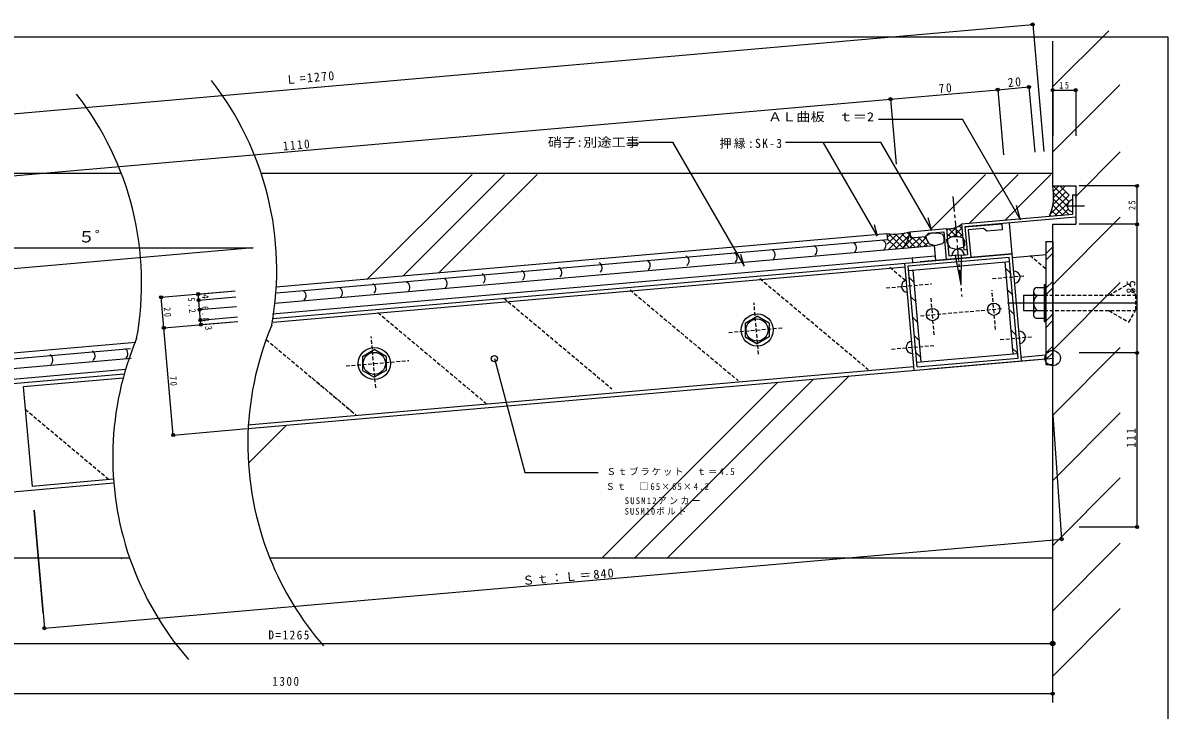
# Model space of a CAD drawing. Units: millimetres at full size, sheet at 1:2. Extents: x -550 to 568, y -396 to 411.
# Drawn here: x -177 to 568, y -36 to 411 of the extents above; entities that cross this region are included whole.
import ezdxf
from ezdxf.enums import TextEntityAlignment as Align

# ---------------------------------------------------------------- set-up
doc = ezdxf.new("R2010")
doc.units = ezdxf.units.MM
doc.header["$LTSCALE"] = 2
doc.header["$PDMODE"] = 32
doc.header["$PDSIZE"] = 1
doc.linetypes.add('CHAIN1', pattern=[8, 5, -1, 1, -1])
doc.linetypes.add('DASHED1', pattern=[1.8, 1.2, -0.6])
doc.layers.add('0-0', color=134, linetype='Continuous')
doc.layers.add('1-0', color=5, linetype='Continuous')
doc.styles.add('ＭＳ ゴシック', font='')
doc.styles.get('ＭＳ ゴシック').set_extended_font_data('MS Gothic')

msp = doc.modelspace()

# ---------------------------------------------------------------- linework, layer by layer
at = {"layer": '0-0'}
for p, q in [((568, 402), (-550, 402)), ((568, -396), (568, 402))]:
    msp.add_line(p, q, dxfattribs=at)
at = {"layer": '1-0', "color": 4}
for p, q in [((-465.709, 327.516), (479.955, 410.251)), ((479.955, 410.251), (487.181, 327.654)), ((387.386, 361.685), (457.119, 367.786)), ((457.119, 367.786), (477.479, 369.568)), ((457.119, 367.786), (460.832, 325.349)), ((477.479, 369.568), (481.192, 327.13)), ((492.963, 367.49), (492.963, 337.719)), ((492.963, 367.49), (507.912, 367.49)), ((507.912, 367.49), (507.912, 337.719)), ((-392.462, 293.458), (387.386, 361.685)), ((387.386, 361.685), (391.098, 319.248)), ((547.793, 305.228), (510.036, 305.228)), ((547.793, 280.228), (547.793, 305.228)), ((547.793, 280.228), (510.036, 280.228)), ((547.793, 280.228), (510.036, 280.228)), ((547.793, 196.582), (547.793, 280.228)), ((-87.099, 232.762), (-38.96, 236.974)), ((-85.356, 212.838), (-87.099, 232.762)), ((-63.014, 234.869), (-38.96, 236.974)), ((-62.665, 230.885), (-63.014, 234.869)), ((-62.665, 230.885), (-38.611, 232.989)), ((-62.125, 224.708), (-62.665, 230.885)), ((-62.125, 224.708), (-38.071, 226.813)), ((-61.532, 217.934), (-62.125, 224.708)), ((-85.356, 212.838), (-37.217, 217.05)), ((-61.532, 217.934), (-37.478, 220.039)), ((-61.271, 214.946), (-61.532, 217.934)), ((-61.271, 214.946), (-37.217, 217.05)), ((-79.255, 143.105), (-85.356, 212.838)), ((547.793, 196.582), (510.036, 196.582)), ((547.793, 83.275), (547.793, 196.582)), ((-79.255, 143.105), (-31.116, 147.316)), ((-163.932, 27.459), (-169.768, 94.166)), ((547.793, 83.275), (510.036, 83.275)), ((492.912, -25.116), (492.912, 40.186)), ((492.912, 28.003), (492.912, 30.932)), ((492.912, -25.116), (492.912, 26.085)), ((-444.341, 7.535), (492.912, 7.535)), ((-479.341, -25.116), (492.912, -25.116))]:
    msp.add_line(p, q, dxfattribs=at)
at = {"layer": '1-0', "color": 7}
for p, q in [((529.461, 406.172), (492.626, 369.338)), ((536.636, 370.921), (492.626, 326.911)), ((379.556, 348.699), (434.143, 348.699)), ((472.029, 283.079), (434.143, 348.699)), ((245.57, 333.533), (223.714, 333.533)), ((381.29, 333.533), (340.925, 333.533)), ((378.984, 272.408), (343.873, 333.221)), ((413.967, 276.637), (381.321, 333.181)), ((536.922, 327.317), (507.489, 297.885)), ((115.136, 312.673), (46.954, 244.49)), ((136.349, 312.673), (70.201, 246.524)), ((157.562, 312.673), (93.448, 248.558)), ((449.183, 312.673), (413.667, 277.157)), ((470.396, 312.673), (438.475, 280.752)), ((491.609, 312.673), (461.722, 282.786)), ((503.585, 299.158), (491.556, 287.129)), ((501.464, 301.279), (493.045, 292.861)), ((493.273, 305.228), (503.35, 295.151)), ((496.927, 305.228), (493.404, 301.705)), ((493.473, 300.785), (501.229, 293.029)), ((501.169, 305.228), (493.519, 297.578)), ((497.516, 305.228), (503.585, 299.158)), ((471.985, 283.013), (469.463, 292.425)), ((493.026, 292.747), (499.799, 285.974)), ((493.471, 296.544), (503.532, 286.483)), ((503.585, 294.916), (494.306, 285.636)), ((413.967, 276.637), (411.889, 284.391)), ((491.178, 286.11), (491.865, 285.423)), ((492.241, 289.289), (495.766, 285.764)), ((536.922, 284.891), (492.912, 240.881)), ((503.052, 290.139), (498.955, 286.043)), ((378.984, 272.408), (376.969, 279.927)), ((424.982, 277.369), (423.962, 276.35)), ((430.061, 278.206), (424.205, 272.35)), ((425.371, 277.359), (430.331, 272.399)), ((433.875, 277.778), (428.473, 272.375)), ((429.095, 277.877), (434.324, 272.648)), ((432.04, 279.175), (433.917, 277.298)), ((391.864, 273.95), (385.165, 267.251)), ((387.574, 273.902), (385.232, 271.561)), ((385.302, 270.759), (391.652, 264.409)), ((396.752, 274.595), (386.211, 264.055)), ((386.325, 273.979), (395.554, 264.75)), ((390.658, 273.888), (399.455, 265.091)), ((400.102, 273.703), (390.727, 264.328)), ((394.562, 274.227), (403.356, 265.433)), ((402.197, 271.555), (395.376, 264.734)), ((398.136, 274.896), (407.258, 265.774)), ((406.846, 271.962), (400.026, 265.141)), ((410.701, 271.574), (404.675, 265.548)), ((405.436, 271.838), (411.159, 266.115)), ((412.018, 268.648), (409.325, 265.955)), ((409.337, 272.18), (410.979, 270.538)), ((424.137, 274.35), (426.621, 271.866)), ((434.217, 273.876), (432.465, 272.124)), ((466.67, 258.625), (488.586, 260.542)), ((-14.202, 216.554), (396.936, 252.524)), ((482.912, 239.07), (487.412, 239.07)), ((482.912, 239.07), (488.412, 239.07)), ((487.412, 241.07), (487.412, 217.07)), ((487.412, 241.07), (488.312, 241.07)), ((488.312, 241.07), (488.312, 217.07)), ((536.922, 242.465), (492.912, 198.455)), ((473.913, 234.07), (487.412, 234.07)), ((480.412, 236.54), (480.412, 222.137)), ((463.493, 229.07), (548.148, 229.07)), ((482.912, 219.07), (487.412, 219.07)), ((487.412, 217.07), (488.312, 217.07)), ((472.335, 193.872), (488.194, 195.26)), ((536.922, 200.038), (492.912, 156.029)), ((-30.687, 149.863), (402.601, 187.771)), ((-111.871, 180.12), (-176.792, 174.441)), ((337.269, 179.546), (220.998, 63.275)), ((360.516, 181.58), (242.211, 63.275)), ((-176.792, 174.441), (-171.127, 109.688)), ((314.022, 177.512), (199.785, 63.275)), ((536.922, 157.612), (492.912, 113.602)), ((-5.558, 149.552), (-30.323, 124.787)), ((492.912, 156.029), (498.756, 75.398)), ((-118.118, 114.326), (-171.127, 109.688)), ((536.922, 115.185), (492.912, 71.176)), ((-163.061, 17.497), (498.756, 75.398)), ((536.922, 72.759), (492.912, 28.749)), ((-113.048, 63.275), (-113.651, 62.673)), ((536.922, 30.333), (492.912, -13.677))]:
    msp.add_line(p, q, dxfattribs=at)
at = {"layer": '1-0', "color": 1}
for p, q in [((492.912, 305.228), (492.912, 399.349)), ((-113.027, 313.275), (-479.341, 313.275)), ((492.912, 313.275), (-21.99, 313.275)), ((492.912, -25.116), (492.912, 280.228)), ((492.963, 280.228), (507.912, 280.228)), ((-479.341, 63.275), (-107.922, 63.275)), ((-107.922, 63.275), (-107.665, 63.275)), ((-16.489, 63.275), (492.912, 63.275)), ((-16.489, 63.275), (-4.277, 63.275)), ((492.912, -30.768), (492.912, 44.832))]:
    msp.add_line(p, q, dxfattribs=at)
at = {"layer": '1-0', "linetype": 'CHAIN1'}
msp.add_line((428.054, 298.418), (433.759, 233.213), dxfattribs=at)
at = {"layer": '1-0'}
for p, q in [((505.912, 299.462), (507.923, 299.462)), ((505.912, 299.462), (505.912, 286.652)), ((501.666, 292.189), (513.565, 292.189)), ((505.717, 296.274), (505.717, 288.461)), ((505.912, 286.652), (433.652, 280.33)), ((507.912, 284.819), (435.819, 278.512)), ((433.652, 280.33), (435.134, 263.394)), ((435.819, 278.512), (459.728, 280.603)), ((435.819, 278.512), (437.388, 260.58)), ((437.986, 276.694), (439.554, 258.762)), ((460.076, 276.619), (450.114, 275.747)), ((459.728, 280.603), (460.076, 276.619)), ((472.553, 191.382), (464.709, 281.039)), ((385.013, 274.067), (-12.234, 239.312)), ((385.362, 270.082), (-11.885, 235.327)), ((385.013, 274.067), (385.362, 270.082)), ((422.047, 275.299), (423.615, 257.368)), ((488.412, 269.07), (492.912, 269.07)), ((-14.42, 219.045), (466.452, 261.115)), ((-13.085, 228.999), (415.788, 266.52)), ((466.452, 261.115), (406.68, 255.886)), ((415.788, 266.52), (416.642, 256.758)), ((437.126, 263.569), (435.134, 263.394)), ((492.912, 265.661), (488.371, 261.119)), ((492.912, 261.418), (488.412, 256.918)), ((-14.682, 222.033), (416.38, 259.746)), ((402.819, 185.281), (396.718, 255.014)), ((398.885, 253.196), (464.634, 258.949)), ((399.146, 250.208), (464.895, 255.96)), ((401.438, 258.439), (401.699, 255.45)), ((431.585, 258.065), (423.615, 257.368)), ((431.411, 260.057), (425.433, 259.534)), ((431.411, 260.057), (426.728, 259.648)), ((429.418, 259.883), (433.067, 241.13)), ((431.411, 260.057), (437.388, 260.58)), ((431.411, 260.057), (436.093, 260.467)), ((431.585, 258.065), (439.554, 258.762)), ((433.403, 260.232), (433.067, 241.13)), ((467.136, 195.927), (461.906, 255.699)), ((470.386, 193.2), (464.634, 258.949)), ((404.637, 187.447), (398.885, 253.196)), ((407.364, 190.698), (402.135, 250.469)), ((462.545, 251.282), (465.846, 247.982)), ((399.553, 245.562), (402.853, 242.262)), ((493.176, 243.334), (488.634, 238.793)), ((493.176, 239.092), (488.676, 234.592)), ((400.721, 233.121), (404.021, 229.821)), ((463.705, 237.372), (467.005, 234.072)), ((464.864, 224.62), (468.164, 221.32)), ((292.82, 215.977), (300.62, 220.48)), ((308.42, 215.977), (300.62, 220.48)), ((401.494, 219.984), (404.794, 216.683)), ((492.889, 217.429), (488.389, 212.929)), ((488.799, 217.583), (488.412, 217.196)), ((490.955, 219.738), (488.66, 217.443)), ((492.889, 221.672), (490.955, 219.738)), ((308.42, 215.977), (308.42, 206.97)), ((466.023, 211.096), (469.323, 207.796)), ((-103.499, 203.439), (-458.245, 172.403)), ((308.42, 206.97), (300.62, 202.467)), ((403.039, 207.619), (406.339, 204.318)), ((-107.086, 199.11), (-457.897, 168.418)), ((43.771, 194.188), (51.571, 198.691)), ((59.371, 194.188), (51.571, 198.691)), ((59.371, 194.188), (59.371, 185.181)), ((403.812, 196.799), (407.112, 193.499)), ((404.376, 190.436), (470.124, 196.188)), ((466.41, 199.89), (469.71, 196.59)), ((492.997, 200.91), (488.456, 196.368)), ((492.997, 196.667), (488.497, 192.167)), ((-106.546, 192.933), (-457.912, 162.193)), ((-30.469, 147.373), (493.437, 193.209)), ((404.637, 187.447), (470.386, 193.2)), ((412.781, 186.152), (482.515, 192.253)), ((-110.272, 185.781), (-457.214, 155.428)), ((-111.167, 182.692), (-450.442, 153.009)), ((59.371, 185.181), (51.571, 180.678)), ((-117.924, 111.833), (-444.341, 83.275))]:
    msp.add_line(p, q, dxfattribs=at)
at = {"layer": '1-0', "color": 7, "linetype": 'DASHED1'}
for p, q in [((478.167, 260.041), (488.89, 251.043)), ((387.02, 252.305), (397.742, 243.307)), ((302.49, 244.909), (372.907, 185.822)), ((529.466, 234.07), (542.457, 241.57)), ((542.457, 241.57), (546.787, 234.07)), ((135.857, 232.212), (206.084, 173.284)), ((217.96, 237.514), (288.377, 178.426)), ((487.412, 234.07), (546.787, 234.07)), ((546.787, 234.07), (546.787, 224.07)), ((487.412, 224.07), (546.787, 224.07)), ((529.466, 224.07), (542.457, 216.57)), ((542.457, 216.57), (546.787, 224.07)), ((53.926, 222.771), (124.344, 163.683)), ((-18.842, 205.266), (39.678, 156.162)), ((11.086, 180.258), (37.215, 158.333)), ((-175.52, 159.908), (-120.906, 114.082))]:
    msp.add_line(p, q, dxfattribs=at)
at = {"layer": '1-0', "linetype": 'DASHED1'}
for p, q in [((453.808, 244.952), (474.541, 246.766)), ((384.623, 238.899), (413.976, 241.467)), ((415.87, 208.217), (413.738, 232.577)), ((455.712, 211.766), (453.48, 237.276)), ((301.53, 195.645), (298.605, 229.081)), ((406.963, 220.777), (460.735, 225.481)), ((282.225, 209.864), (316.967, 212.903)), ((52.482, 173.856), (49.556, 207.292)), ((388.138, 199.054), (416.196, 201.508)), ((458.829, 205.238), (479.241, 207.024))]:
    msp.add_line(p, q, dxfattribs=at)
at = {"layer": '1-0', "color": 7}
for points in [[(245.57, 333.559), (292.14, 252.897), (290.053, 260.688)], [(340.925, 333.533), (335.543, 333.533), (319.012, 333.533)], [(415.788, 266.52), (412.781, 267.326), (411.024, 270.369), (410.407, 272.674)], [(410.414, 272.676), (414.034, 274.766), (418.059, 274.766), (420.946, 273.992), (422.135, 271.933), (422.135, 268.712), (420.939, 267.516), (416.077, 266.213)], [(429.258, 264.13), (426.251, 264.935), (424.494, 267.978), (423.877, 270.284)], [(423.884, 270.286), (427.504, 272.375), (431.529, 272.375), (434.416, 271.602), (435.605, 269.542), (435.605, 266.322), (434.409, 265.126), (429.546, 263.823)], [(-214.331, 264.954), (-27.215, 264.954), (-213.165, 248.685)], [(473.913, 234.07), (473.913, 224.07), (487.412, 224.07)], [(129.666, 192.831), (149.519, 118.738), (197.17, 118.738)], [(-169.768, 94.166), (-163.921, 27.33), (-163.061, 17.497)]]:
    msp.add_lwpolyline(points, dxfattribs=at)
at = {"layer": '1-0', "color": 1}
msp.add_lwpolyline([(492.963, 305.228), (507.912, 305.228), (507.912, 280.228)], dxfattribs=at)
at = {"layer": '1-0'}
for points in [[(399.956, 275.374), (423.865, 277.466), (425.433, 259.534)], [(450.114, 275.747), (447.948, 277.565), (437.986, 276.694)], [(399.956, 275.374), (400.305, 271.389), (410.266, 272.261), (412.085, 274.428), (422.047, 275.299)], [(488.412, 269.07), (488.412, 189.07), (492.912, 189.07)], [(492.912, 269.07), (492.912, 268.961), (492.912, 189.07)], [(292.82, 215.977), (292.82, 206.97), (300.62, 202.467)], [(43.771, 194.188), (43.771, 185.181), (51.571, 180.678)]]:
    msp.add_lwpolyline(points, dxfattribs=at)
at = {"layer": '1-0', "linetype": 'DASHED1'}
msp.add_lwpolyline([(33.176, 188.075), (51.571, 189.684), (74.005, 191.647)], dxfattribs=at)
at = {"layer": '1-0'}
for centre, radius in [((479.955, 410.251), 1), ((457.119, 367.786), 1), ((477.479, 369.568), 1), ((492.963, 367.49), 1), ((507.912, 367.49), 1), ((387.386, 361.685), 1), ((547.793, 305.228), 1), ((547.793, 280.228), 1), ((-87.099, 232.762), 1), ((-63.014, 234.869), 1), ((-62.665, 230.885), 1), ((-62.125, 224.708), 1), ((414.711, 221.455), 4), ((454.559, 224.941), 4), ((-61.532, 217.934), 1), ((300.62, 211.473), 10.44), ((300.62, 211.473), 7.2), ((-85.356, 212.838), 1), ((-61.271, 214.946), 1), ((51.571, 189.684), 10.44), ((51.571, 189.684), 7.2), ((547.793, 196.582), 1), ((-79.255, 143.105), 1), ((547.793, 83.275), 1), ((498.756, 75.398), 1), ((-163.061, 17.497), 1), ((492.912, 7.535), 1.5), ((492.912, 7.535), 1), ((492.912, -25.116), 1)]:
    msp.add_circle(centre, radius, dxfattribs=at)
at = {"layer": '1-0', "color": 7}
msp.add_circle((129.666, 192.831), 2, dxfattribs=at)
at = {"layer": '1-0', "color": 1}
msp.add_circle((492.912, 193.163), 5, dxfattribs=at)
at = {"layer": '1-0', "color": 7}
for centre, radius, start, end in [((-211.915, 250.598), 200, 349.66109, 38.02077), ((-299.822, 241.807), 200, 349.66109, 38.02077), ((482.945, 236.57), 2.5, 90.75835, 269.24165), ((486.662, 229.07), 6.25, 126.8699, 233.1301), ((482.848, 221.57), 2.501, 88.52468, 271.47532), ((169.28, 137.369), 200, 157.25215, 201.84579), ((81.373, 128.578), 200, 157.25215, 199.05492), ((81.373, 128.578), 200, 199.05492, 199.24474), ((81.373, 128.578), 200, 199.24474, 221.09082), ((169.28, 137.369), 200, 201.84579, 221.09082)]:
    msp.add_arc(centre, radius, start, end, dxfattribs=at)
at = {"layer": '1-0'}
for centre, radius, start, end in [((458.884, 298.678), 34.653, 337.5603, 10.89521), ((506.397, 292.332), 4, 99.78241, 257.00538), ((425.511, 289.997), 12.639, 262.51667, 310.1032), ((361.662, 265.002), 3.671, 307.92988, 62.78177), ((380.832, 266.515), 3.671, 307.92988, 62.78177), ((389.296, 312.235), 38.371, 263.75197, 286.12885), ((381.667, 276.884), 18.351, 319.38131, 355.28088), ((283.977, 258.444), 3.671, 307.92988, 62.78177), ((308.695, 260.461), 3.671, 307.92988, 62.78177), ((335.936, 262.984), 3.671, 307.92988, 62.78177), ((431.411, 260.057), 4, 95, 185), ((431.411, 260.057), 4, 5, 95), ((196.203, 251.886), 3.671, 307.92988, 62.78177), ((227.479, 253.399), 3.671, 307.92988, 62.78177), ((252.701, 256.426), 3.671, 307.92988, 62.78177), ((120.031, 244.824), 3.671, 307.92988, 62.78177), ((145.758, 246.841), 3.671, 307.92988, 62.78177), ((169.972, 248.859), 3.671, 307.92988, 62.78177), ((467.673, 245.768), 4, 276.7291, 93.2709), ((27.212, 235.743), 3.671, 307.92988, 62.78177), ((48.904, 238.266), 3.671, 307.92988, 62.78177), ((71.099, 239.275), 3.671, 307.92988, 62.78177), ((95.313, 241.797), 3.671, 307.92988, 62.78177), ((398.507, 239.972), 4, 101.7619, 267.40381), ((3.503, 233.726), 3.671, 307.92988, 62.78177), ((471.151, 206.741), 4, 275.82657, 94.17343), ((401.598, 200.172), 4, 96.17004, 273.82996), ((-161.16, 191.994), 3.671, 307.92988, 62.78177), ((-133.78, 194.483), 3.671, 307.92988, 62.78177), ((-112.374, 195.977), 3.671, 307.92988, 62.78177)]:
    msp.add_arc(centre, radius, start, end, dxfattribs=at)
at = {"layer": '1-0', "color": 4}
for p in [(479.955, 410.251), (457.119, 367.786), (477.479, 369.568), (492.963, 367.49), (507.912, 367.49), (387.386, 361.685), (547.793, 305.228), (547.793, 280.228), (-87.099, 232.762), (-63.014, 234.869), (-62.665, 230.885), (-62.125, 224.708), (-61.532, 217.934), (-85.356, 212.838), (-61.271, 214.946), (547.793, 196.582), (-79.255, 143.105), (547.793, 83.275), (492.912, 7.535), (492.912, -25.116)]:
    msp.add_point(p, dxfattribs=at)

# ---------------------------------------------------------------- texts
at = {"layer": '1-0', "color": 7, "style": 'ＭＳ ゴシック', "width": 1.15}
for s, p in [('ＡＬ曲板\u3000ｔ＝2', (307.722, 345.471)), ('硝子:別途工事', (164.459, 328.925))]:
    msp.add_text(s, height=5.865, dxfattribs=at).set_placement(p, align=Align.BOTTOM_LEFT)
at = {"layer": '1-0', "color": 3, "style": 'ＭＳ ゴシック', "width": 1.1}
msp.add_text('５゜', height=7.331, dxfattribs=at).set_placement((-141.2, 266.23), align=Align.BOTTOM_LEFT)
at = {"layer": '1-0', "color": 7, "style": 'ＭＳ ゴシック'}
for s, p in [('4', (-61.974, 234.459)), ('3', (-59.891, 213.962))]:
    msp.add_text(s, height=4.399, rotation=275, dxfattribs=at).set_placement(p, align=Align.BOTTOM_LEFT)
at = {"layer": '1-0', "color": 7, "attachment_point": 7, "style": 'ＭＳ ゴシック'}
for s, insert, char_height, rotation in [('\\T1.23;\\W0.95;Ｌ=1270', (-5.993, 371.257), 5.865, 5), ('\\T1.27;\\W0.95;20', (463.974, 369.39), 5.865, 5), ('\\T1.27;\\W0.95;70', (418.928, 365.449), 5.865, 5), ('\\T1.28;\\W0.9;1110', (-7.606, 328.132), 5.865, 5), ('\\T1.36;\\W0.9;25', (546.793, 289.478), 4.399, 90), ('\\T1.27;\\W0.95;85', (546.793, 235.155), 5.865, 90), ('\\T1.38;\\W0.9;5.2', (-69.808, 232.473), 4.399, 275), ('\\T1.36;\\W0.9;20', (-85.515, 226.125), 4.399, 275), ('\\T1.38;\\W0.9;6.8', (-60.883, 226.854), 4.399, 275), ('\\T1.36;\\W0.9;70', (-81.593, 181.296), 4.399, 275), ('\\T1.27;\\W0.9;111', (546.793, 134.929), 5.865, 90), ('\\T1.16;Ｓｔ：Ｌ＝840', (148.109, 45.363), 5.865, 5)]:
    msp.add_mtext(s, dxfattribs=dict(at, insert=insert, char_height=char_height, rotation=rotation))
for s, insert, char_height in [('\\T1.36;\\W0.9;15', (497.187, 368.49), 4.399), ('\\T1.21;\\W0.95;押縁:SK-3', (276.245, 329.329), 5.865), ('\\T1.19;Ｓｔブラケット\u3000ｔ＝4.5', (202.657, 116.671), 4.399), ('\\T1.24;\\W0.95;Ｓｔ\u3000□65×65×4.2', (202.164, 107.313), 4.399), ('\\T1.26;\\W0.95;SUSM12アンカー', (214.477, 97.956), 4.399), ('\\T1.27;\\W0.9;SUSM10ボルト', (214.477, 91.061), 4.399), ('\\T1.28;\\W0.9;D=1265', (-17.296, 10.047), 5.865), ('\\T1.28;\\W0.9;1300', (-14.784, -20.093), 5.865)]:
    msp.add_mtext(s, dxfattribs=dict(at, insert=insert, char_height=char_height))

doc.saveas('drawing.dxf')
